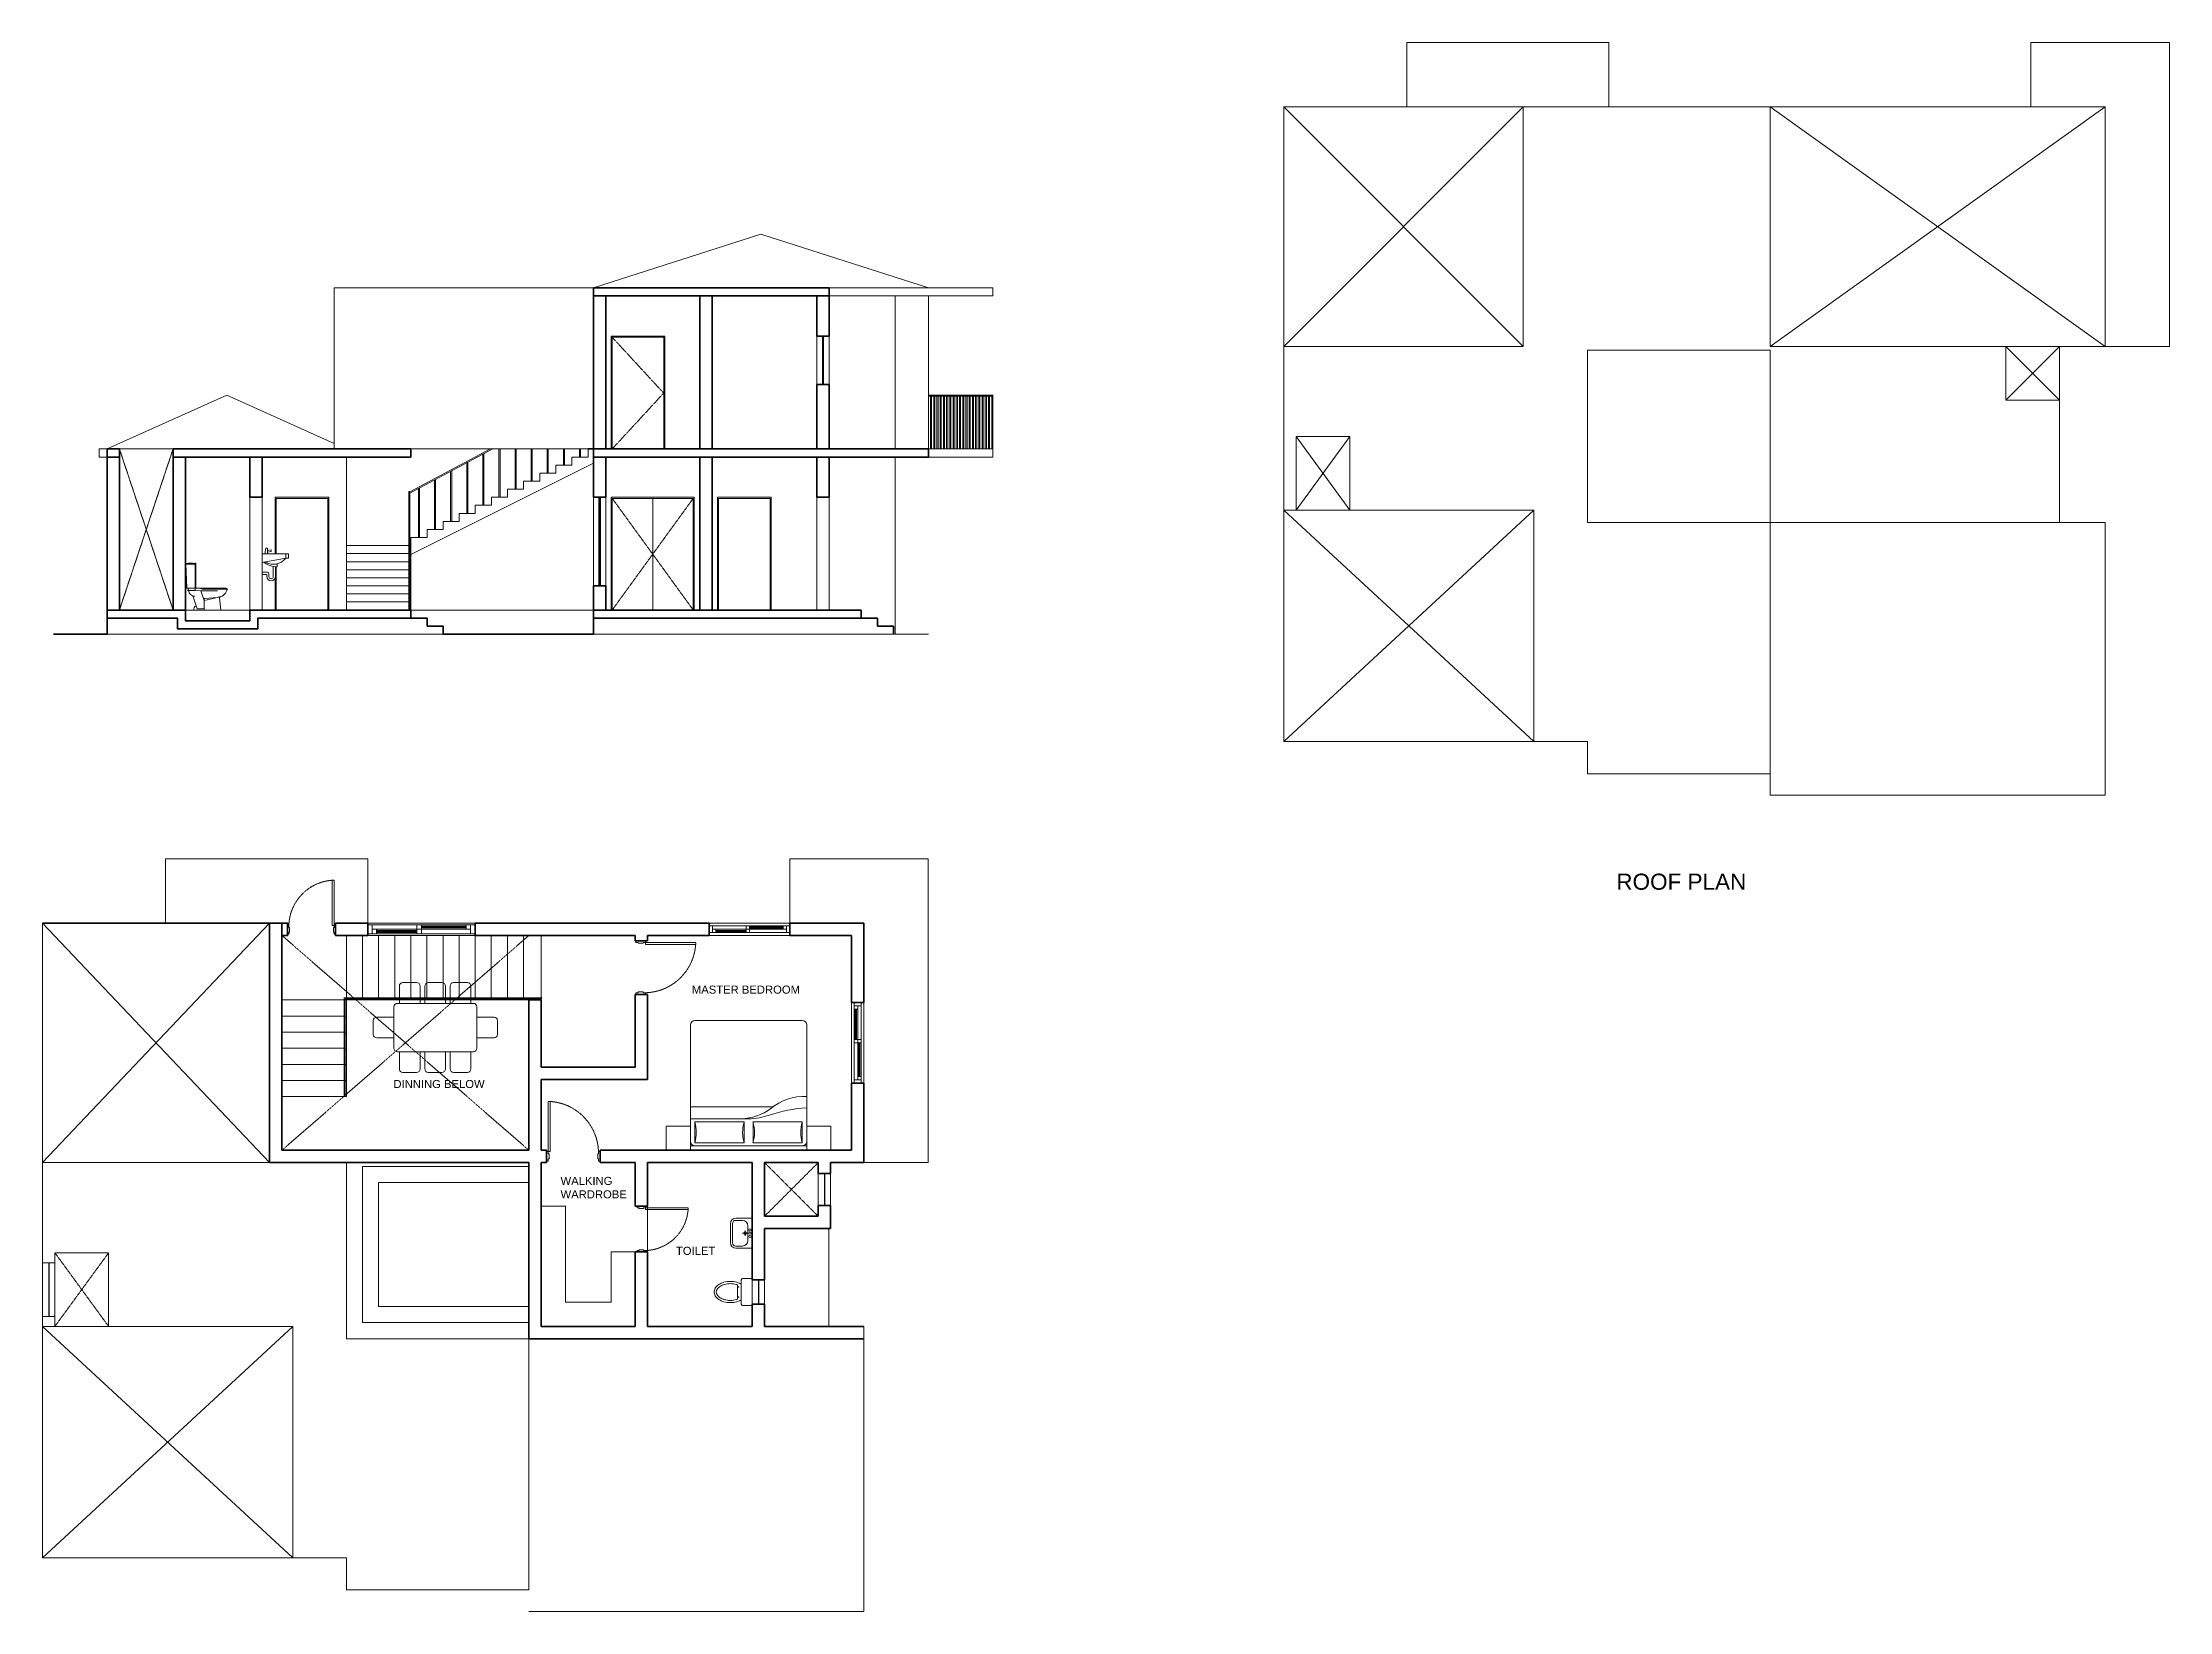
# Model space of a CAD drawing. Header units: inches. Extents: x 18 to 39641, y 11 to 29232.
import ezdxf

# ---------------------------------------------------------------- set-up
doc = ezdxf.new("R2010")
doc.units = ezdxf.units.IN
doc.header["$MEASUREMENT"] = 0
doc.linetypes.add('HIDDEN', pattern=[9.525, 6.35, -3.175])
for name, color, linetype, lineweight in [('ABOVE-DOTTED', 11, 'HIDDEN', 15), ('ELE 1', 140, 'Continuous', 20), ('ELE 2', 180, 'Continuous', 13), ('FURN', 40, 'Continuous', 9), ('SILL', 253, 'Continuous', 15), ('wall', 20, 'Continuous', 35)]:
    doc.layers.add(name, color=color, linetype=linetype, lineweight=lineweight)
doc.layers.add('FUR', color=33, linetype='Continuous', lineweight=9, transparency=0.2)
doc.styles.get("Standard").update_dxf_attribs({"font": 'arial.ttf'})

msp = doc.modelspace()

# ---------------------------------------------------------------- linework, layer by layer
for p, q in [((6075, 12831), (6075, 12601)), ((8075, 12831), (8075, 12601)), ((14583, 8171), (14583, 7571)), ((133, 6506), (133, 5506)), ((13353, 6186), (13353, 5736))]:
    msp.add_line(p, q)
at = {"layer": 'ABOVE-DOTTED'}
for p, q in [((10630, 23743), (11589, 22703)), ((11589, 22703), (10630, 21663)), ((2450, 18663), (1450, 21663)), ((1450, 18663), (2450, 21663)), ((10630, 20743), (11385, 19703)), ((12140, 20743), (11385, 19703)), ((11385, 18663), (11385, 20743)), ((11385, 19703), (10630, 18663)), ((11385, 19703), (12140, 18663)), ((9078, 8601), (4478, 12601)), ((4478, 8601), (9078, 12601)), ((14468, 8371), (13468, 7371)), ((14468, 7371), (13468, 8371)), ((1248, 6691), (248, 5321)), ((1248, 5321), (248, 6691))]:
    msp.add_line(p, q, dxfattribs=at)
for centre, radius, start, end in [((5475, 12763), 869, 91.7421, 178.2579), ((11223, 12498), 964, 271.7421, 358.2579), ((9410, 8548), 964, 1.7421, 88.2579), ((11225, 7554), 821, 271.7421, 358.2579)]:
    msp.add_arc(centre, radius, start, end, dxfattribs=at)
at = {"layer": 'ELE 1'}
for p, q in [((13400, 25663), (10280, 24663)), ((16520, 24663), (13400, 25663)), ((5450, 21663), (5450, 24663)), ((10280, 24663), (5450, 24663)), ((14670, 24663), (16520, 24663)), ((16520, 24663), (16520, 24663)), ((16520, 24663), (17720, 24663)), ((17720, 24663), (17720, 24513)), ((14670, 24513), (16520, 24513)), ((15900, 21663), (15900, 24513)), ((16520, 24513), (16520, 21663)), ((17720, 24513), (16520, 24513)), ((3450, 22663), (1220, 21663)), ((5450, 21766), (3450, 22663)), ((17720, 22663), (16520, 22663)), ((17720, 22643), (16520, 22643)), ((16560, 21663), (16560, 22643)), ((16580, 21663), (16580, 22643)), ((16620, 21663), (16620, 22643)), ((16640, 21663), (16640, 22643)), ((16680, 21663), (16680, 22643)), ((16700, 21663), (16700, 22643)), ((16740, 21663), (16740, 22643)), ((16760, 21663), (16760, 22643)), ((16800, 21663), (16800, 22643)), ((16820, 21663), (16820, 22643)), ((16860, 21663), (16860, 22643)), ((16880, 21663), (16880, 22643)), ((16920, 21663), (16920, 22643)), ((16940, 21663), (16940, 22643)), ((16980, 21663), (16980, 22643)), ((17000, 21663), (17000, 22643)), ((17040, 21663), (17040, 22643)), ((17060, 21663), (17060, 22643)), ((17100, 21663), (17100, 22643)), ((17120, 21663), (17120, 22643)), ((17160, 21663), (17160, 22643)), ((17180, 21663), (17180, 22643)), ((17220, 21663), (17220, 22643)), ((17240, 21663), (17240, 22643)), ((17280, 21663), (17280, 22643)), ((17300, 21663), (17300, 22643)), ((17340, 21663), (17340, 22643)), ((17360, 21663), (17360, 22643)), ((17400, 21663), (17400, 22643)), ((17420, 21663), (17420, 22643)), ((17460, 21663), (17460, 22643)), ((17480, 21663), (17480, 22643)), ((17520, 21663), (17520, 22643)), ((17540, 21663), (17540, 22643)), ((17580, 21663), (17580, 22643)), ((17600, 21663), (17600, 22643)), ((17640, 21663), (17640, 22643)), ((17660, 21663), (17660, 22643)), ((17700, 21663), (17700, 22643)), ((17720, 21513), (17720, 22663)), ((2450, 21663), (1450, 21663)), ((5680, 21513), (5680, 18663)), ((15900, 18213), (15900, 21513)), ((16520, 21663), (17720, 21663)), ((16520, 21513), (17720, 21513)), ((3880, 18663), (3880, 20763)), ((4110, 18663), (4110, 20763)), ((14440, 18663), (14440, 20763)), ((14670, 20763), (14670, 18663)), ((2680, 18663), (3880, 18663)), ((5416, 12789), (5416, 13631)), ((5449, 12789), (5449, 13631)), ((5436, 12666), (5436, 12748)), ((5436, 12748), (5449, 12748)), ((5449, 12748), (5449, 12789)), ((5449, 12789), (5478, 12789)), ((5478, 12789), (5478, 12625)), ((5449, 12666), (5436, 12666)), ((5449, 12625), (5449, 12666)), ((5478, 12625), (5449, 12625)), ((11253, 12501), (11070, 12501)), ((11070, 12501), (11070, 12469)), ((11070, 12469), (11116, 12469)), ((11116, 12469), (11116, 12455)), ((11116, 12455), (11207, 12455)), ((11207, 12455), (11207, 12469)), ((11207, 12469), (11253, 12469)), ((11253, 12469), (11253, 12501)), ((11253, 12469), (12187, 12469)), ((11253, 12433), (12186, 12433)), ((9440, 8577), (9440, 9512)), ((9476, 8577), (9476, 9511)), ((9408, 8577), (9408, 8395)), ((9440, 8577), (9408, 8577)), ((9408, 8395), (9440, 8395)), ((9440, 8532), (9440, 8577)), ((9453, 8532), (9440, 8532)), ((9440, 8395), (9440, 8440)), ((9440, 8440), (9453, 8440)), ((9453, 8440), (9453, 8532)), ((9078, 8301), (5978, 8301)), ((5978, 8301), (5978, 5391)), ((9078, 8001), (6278, 8001)), ((6278, 8001), (6278, 5691)), ((11250, 7557), (11095, 7557)), ((11095, 7557), (11095, 7529)), ((11095, 7529), (11134, 7529)), ((11134, 7529), (11134, 7518)), ((11211, 7518), (11211, 7529)), ((11211, 7529), (11250, 7529)), ((11250, 7529), (11250, 7557)), ((11250, 7529), (12046, 7529)), ((11134, 7518), (11211, 7518)), ((11250, 7498), (12045, 7498)), ((14668, 7141), (14668, 5321)), ((9078, 5691), (6278, 5691)), ((9078, 5391), (5978, 5391))]:
    msp.add_line(p, q, dxfattribs=at)
for points in [[(10610, 21663), (10610, 23763), (11609, 23763), (11609, 21663)], [(10630, 21663), (10630, 23743), (11589, 23743), (11589, 21663)], [(4350, 19712), (4350, 20763), (5350, 20763), (5350, 18663)], [(4370, 19712), (4370, 20743), (5330, 20743), (5330, 18663)], [(10610, 18663), (10610, 20763), (12160, 20763), (12160, 18663)], [(10630, 18663), (10630, 20743), (12140, 20743), (12140, 18663)], [(12590, 18663), (12590, 20763), (13590, 20763), (13590, 18663)], [(12610, 18663), (12610, 20743), (13570, 20743), (13570, 18663)], [(4370, 18663), (4370, 19469)], [(4350, 18663), (4350, 19252)], [(5449, 12789), (5416, 12789)], [(11253, 12469), (11253, 12433)], [(9440, 8577), (9476, 8577)], [(11250, 7529), (11250, 7498)]]:
    msp.add_lwpolyline(points, dxfattribs=at)
for points in [[(1220, 21663), (1070, 21663), (1070, 21513), (1220, 21513)], [(4578, 12789), (4578, 12625), (4607, 12625), (4607, 12666), (4619, 12666), (4619, 12748), (4607, 12748), (4607, 12789)], [(11253, 11503), (11070, 11503), (11070, 11535), (11116, 11535), (11116, 11549), (11207, 11549), (11207, 11535), (11253, 11535)], [(10406, 8577), (10406, 8395), (10374, 8395), (10374, 8440), (10360, 8440), (10360, 8532), (10374, 8532), (10374, 8577)], [(11250, 6707), (11095, 6707), (11095, 6734), (11134, 6734), (11134, 6745), (11211, 6745), (11211, 6734), (11250, 6734)]]:
    msp.add_lwpolyline(points, close=True, dxfattribs=at)
at = {"layer": 'ELE 2'}
for p, q in [((29198, 29232), (25431, 29232)), ((25431, 29232), (25431, 28032)), ((29198, 29232), (29198, 28032)), ((37061, 28032), (37061, 29232)), ((37061, 29232), (39641, 29232)), ((39641, 23572), (39641, 29232)), ((38441, 28032), (23141, 28032)), ((23141, 28032), (23141, 16212)), ((27601, 23572), (23141, 28032)), ((27601, 28032), (23141, 23572)), ((38441, 28032), (32201, 23572)), ((38441, 23572), (32201, 28032)), ((38441, 28032), (38441, 23572)), ((32201, 23502), (28801, 23502)), ((28801, 23502), (28801, 20292)), ((32201, 20292), (32201, 23502)), ((37591, 23572), (36591, 23572)), ((36591, 23572), (36591, 22572)), ((37591, 23572), (36591, 22572)), ((37591, 22572), (36591, 23572)), ((38441, 23572), (37591, 23572)), ((37591, 23572), (37591, 20292)), ((38441, 23572), (39641, 23572)), ((37591, 22572), (36591, 22572)), ((24371, 21892), (23371, 21892)), ((23371, 21892), (23371, 20522)), ((24371, 21892), (23371, 20522)), ((24371, 20522), (23371, 21892)), ((24371, 21892), (24371, 20522)), ((27801, 20522), (23141, 16212)), ((27801, 16212), (23141, 20522)), ((24371, 20522), (23371, 20522)), ((32201, 20292), (28801, 20292)), ((38441, 20292), (32201, 20292)), ((32201, 20292), (32201, 15612)), ((38441, 20292), (38441, 15212)), ((6880, 18663), (10280, 18663)), ((1220, 18213), (16520, 18213)), ((28801, 16212), (23141, 16212)), ((28801, 16212), (28801, 15612)), ((28801, 15612), (32201, 15612)), ((32201, 15612), (32201, 15212)), ((32201, 15212), (38441, 15212)), ((6075, 14031), (2308, 14031)), ((2308, 14031), (2308, 12831)), ((6075, 14031), (6075, 12831)), ((13938, 12831), (13938, 14031)), ((13938, 14031), (16518, 14031)), ((16518, 8371), (16518, 14031)), ((18, 12831), (18, 6506)), ((4248, 8371), (18, 12831)), ((4248, 12831), (18, 8371)), ((5678, 12601), (5678, 11441)), ((5978, 11441), (5978, 12601)), ((6278, 11441), (6278, 12601)), ((6578, 11441), (6578, 12601)), ((6878, 11441), (6878, 12601)), ((7178, 11441), (7178, 12601)), ((7478, 11441), (7478, 12601)), ((7778, 11441), (7778, 12601)), ((8078, 11441), (8078, 12601)), ((8378, 11441), (8378, 12601)), ((8678, 11441), (8678, 12601)), ((8978, 11441), (8978, 12601)), ((9308, 11441), (9308, 12601)), ((5638, 11401), (4478, 11401)), ((4478, 11101), (5638, 11101)), ((5638, 11441), (5638, 9601)), ((5638, 11441), (6278, 11441)), ((5658, 11421), (5658, 9601)), ((5658, 11421), (6278, 11421)), ((5678, 11401), (5658, 11401)), ((5658, 11101), (5678, 11101)), ((5678, 11421), (5678, 9601)), ((5678, 11401), (6278, 11401)), ((5978, 11401), (5978, 11421)), ((6278, 11441), (9308, 11441)), ((6278, 11401), (6278, 11421)), ((6278, 11421), (9308, 11421)), ((6278, 11401), (9078, 11401)), ((6578, 11401), (6578, 11421)), ((6878, 11401), (6878, 11421)), ((7178, 11401), (7178, 11421)), ((7478, 11401), (7478, 11421)), ((7778, 11401), (7778, 11421)), ((8078, 11401), (8078, 11421)), ((8378, 11401), (8378, 11421)), ((8678, 11401), (8678, 11421)), ((8978, 11401), (8978, 11421)), ((9308, 11401), (9308, 11421)), ((4478, 10801), (5638, 10801)), ((5658, 10801), (5678, 10801)), ((4478, 10501), (5638, 10501)), ((5658, 10501), (5678, 10501)), ((4478, 10201), (5638, 10201)), ((5658, 10201), (5678, 10201)), ((4478, 9901), (5638, 9901)), ((4478, 9601), (5678, 9601)), ((5658, 9901), (5678, 9901)), ((4248, 8371), (18, 8371)), ((5678, 8601), (9078, 8601)), ((5678, 8371), (5678, 5091)), ((15318, 8371), (16518, 8371)), ((248, 6506), (18, 6506)), ((1248, 6691), (248, 6691)), ((248, 6691), (248, 6506)), ((1248, 6691), (1248, 5321)), ((18, 5506), (18, 1011)), ((248, 5506), (18, 5506)), ((4678, 5321), (18, 1011)), ((4678, 1011), (18, 5321)), ((248, 5506), (248, 5321)), ((1248, 5321), (248, 5321)), ((15318, 5321), (15318, 11)), ((9078, 5091), (5678, 5091)), ((9078, 5091), (9078, 411)), ((5678, 1011), (18, 1011)), ((5678, 1011), (5678, 411)), ((5678, 411), (9078, 411)), ((9078, 11), (15318, 11))]:
    msp.add_line(p, q, dxfattribs=at)
for points in [[(23141, 28032), (27601, 28032), (27601, 23572), (23141, 23572)], [(38441, 28032), (32201, 28032), (32201, 23572), (38441, 23572)], [(27801, 16212), (23141, 16212), (23141, 20522), (27801, 20522)], [(4678, 1011), (18, 1011), (18, 5321), (4678, 5321)]]:
    msp.add_lwpolyline(points, close=True, dxfattribs=at)
msp.add_arc((9308, 11431), 10, 270, 90, dxfattribs=at)
at = {"layer": 'FUR'}
for p, q in [((7075, 12799), (6075, 12799)), ((6075, 12799), (6158, 12799)), ((6075, 12799), (6075, 12633)), ((6158, 12799), (6158, 12633)), ((6158, 12799), (6158, 12633)), ((6158, 12799), (6158, 12633)), ((6242, 12716), (6158, 12716)), ((6242, 12716), (6242, 12633)), ((6992, 12716), (6242, 12716)), ((6242, 12691), (6992, 12691)), ((8075, 12799), (6992, 12799)), ((6992, 12633), (6992, 12799)), ((7992, 12716), (6992, 12716)), ((7075, 12716), (7075, 12799)), ((7908, 12774), (7075, 12774)), ((7908, 12758), (7075, 12758)), ((7908, 12741), (7075, 12741)), ((7075, 12633), (7075, 12716)), ((7908, 12799), (7908, 12716)), ((7992, 12799), (7992, 12633)), ((7992, 12799), (7992, 12633)), ((8075, 12633), (8075, 12799)), ((13188, 12779), (12438, 12779)), ((12438, 12779), (12500, 12779)), ((12438, 12779), (12438, 12654)), ((12500, 12779), (12500, 12654)), ((12500, 12779), (12500, 12654)), ((12500, 12779), (12500, 12654)), ((12563, 12716), (12500, 12716)), ((12563, 12716), (12563, 12654)), ((13125, 12716), (12563, 12716)), ((12563, 12697), (13125, 12697)), ((12563, 12685), (13125, 12685)), ((13938, 12779), (13125, 12779)), ((13125, 12654), (13125, 12779)), ((13875, 12716), (13125, 12716)), ((13188, 12716), (13188, 12779)), ((13813, 12760), (13188, 12760)), ((13813, 12747), (13188, 12747)), ((13813, 12735), (13188, 12735)), ((13188, 12654), (13188, 12716)), ((13813, 12779), (13813, 12716)), ((13875, 12779), (13875, 12654)), ((13875, 12779), (13875, 12654)), ((13938, 12654), (13938, 12779)), ((6075, 12633), (6242, 12633)), ((6158, 12633), (6075, 12633)), ((7075, 12633), (6158, 12633)), ((6242, 12674), (6992, 12674)), ((6242, 12658), (6992, 12658)), ((7075, 12633), (8075, 12633)), ((7992, 12633), (8075, 12633)), ((12438, 12654), (12563, 12654)), ((12500, 12654), (12438, 12654)), ((13188, 12654), (12500, 12654)), ((12563, 12672), (13125, 12672)), ((13188, 12654), (13938, 12654)), ((13875, 12654), (13938, 12654)), ((15140, 11351), (15140, 11226)), ((15140, 11289), (15140, 11351)), ((15265, 11351), (15140, 11351)), ((15140, 10601), (15140, 11289)), ((15265, 11289), (15140, 11289)), ((15265, 11289), (15140, 11289)), ((15265, 11289), (15140, 11289)), ((15203, 11226), (15140, 11226)), ((15159, 11226), (15159, 10664)), ((15171, 11226), (15171, 10664)), ((15184, 11226), (15184, 10664)), ((15203, 11226), (15203, 11289)), ((15203, 10664), (15203, 11226)), ((15265, 10601), (15265, 11351)), ((15265, 11351), (15265, 11289)), ((15140, 10664), (15265, 10664)), ((15140, 10601), (15140, 9851)), ((15140, 10601), (15203, 10601)), ((15203, 9914), (15203, 10664)), ((15203, 10601), (15265, 10601)), ((15221, 9976), (15221, 10601)), ((15234, 9976), (15234, 10601)), ((15246, 9976), (15246, 10601)), ((15265, 9851), (15265, 10664)), ((15140, 9914), (15140, 9851)), ((15265, 9914), (15140, 9914)), ((15265, 9914), (15140, 9914)), ((15265, 9976), (15203, 9976)), ((15140, 9851), (15265, 9851))]:
    msp.add_line(p, q, dxfattribs=at)
at = {"layer": 'FURN'}
for p, q in [((4156, 19712), (4178, 19813)), ((4178, 19813), (4208, 19813)), ((4208, 19813), (4208, 19712)), ((2686, 19530), (2871, 19530)), ((2686, 19530), (2707, 19072)), ((2871, 19520), (2686, 19520)), ((2860, 19530), (2860, 19029)), ((2871, 19530), (2871, 19072)), ((4602, 19712), (4110, 19712)), ((4110, 19712), (4110, 19548)), ((4548, 19630), (4110, 19548)), ((4208, 19772), (4277, 19781)), ((4277, 19751), (4208, 19738)), ((4277, 19781), (4277, 19751)), ((4317, 19287), (4317, 19474)), ((4358, 19287), (4358, 19470)), ((4386, 19518), (4386, 19469)), ((4548, 19712), (4548, 19630)), ((4602, 19630), (4548, 19630)), ((4602, 19712), (4602, 19630)), ((2707, 19072), (3438, 19072)), ((2729, 19029), (2729, 19072)), ((2860, 19029), (2729, 19029)), ((2860, 19029), (2969, 19018)), ((3460, 19050), (2991, 19050)), ((4110, 19367), (4110, 19326)), ((4208, 19367), (4110, 19367)), ((4186, 19326), (4110, 19326)), ((4194, 19287), (4194, 19318)), ((4235, 19287), (4235, 19340)), ((2676, 18668), (2676, 18663)), ((2898, 18685), (2815, 18925)), ((2838, 18663), (3340, 18663)), ((3007, 18685), (2898, 18685)), ((2969, 19018), (3029, 18843)), ((2969, 19018), (3274, 19018)), ((3029, 18843), (3309, 18902)), ((3029, 18876), (3286, 18899)), ((3029, 18876), (3029, 18707)), ((3340, 18663), (3314, 18891)), ((12086, 8768), (12086, 10934)), ((12170, 11018), (14170, 11018)), ((14253, 10934), (14253, 8768)), ((13614, 9407), (12086, 9407)), ((13170, 9184), (12086, 9184)), ((12170, 9129), (12170, 8740)), ((13086, 9129), (12170, 9129)), ((13086, 8740), (13086, 9129)), ((14170, 9129), (13253, 9129)), ((13253, 9129), (13253, 8740)), ((14170, 8740), (14170, 9129)), ((12170, 8740), (13086, 8740)), ((13253, 8740), (14170, 8740)), ((14253, 8684), (12086, 8684)), ((12086, 8684), (12086, 8601)), ((14253, 8601), (12086, 8601)), ((14253, 8684), (14253, 8601)), ((9308, 7559), (9758, 7559)), ((9758, 7559), (9758, 5771)), ((12831, 7234), (12831, 6878)), ((12872, 7234), (12872, 6878)), ((13238, 7335), (12933, 7335)), ((13055, 7295), (12933, 7295)), ((13156, 6919), (13156, 7193)), ((13238, 6777), (13238, 7335)), ((12933, 6817), (13055, 6817)), ((12933, 6777), (13238, 6777)), ((13055, 7056), (13156, 7056)), ((13106, 7107), (13106, 7005)), ((10608, 6707), (10608, 5771)), ((10608, 6707), (11058, 6707)), ((12964, 5826), (12964, 6095)), ((12986, 6058), (12964, 6058)), ((12964, 6058), (12964, 6048)), ((12964, 6048), (12986, 6048)), ((12986, 6048), (12986, 6058)), ((13035, 5732), (13035, 6189)), ((13060, 6214), (13212, 6214)), ((13238, 6189), (13238, 5732)), ((10608, 5771), (9758, 5771)), ((12964, 5873), (12986, 5873)), ((12964, 5863), (12964, 5873)), ((12986, 5863), (12964, 5863)), ((12986, 5873), (12986, 5863)), ((13212, 5707), (13060, 5707))]:
    msp.add_line(p, q, dxfattribs=at)
at = {"layer": 'FURN', "ltscale": 6}
for p, q in [((6665, 11337), (6665, 11659)), ((6729, 11723), (6986, 11723)), ((7050, 11659), (7050, 11337)), ((7138, 11337), (7138, 11659)), ((7202, 11723), (7459, 11723)), ((7523, 11659), (7523, 11337)), ((7611, 11337), (7611, 11659)), ((7675, 11723), (7932, 11723)), ((7996, 11659), (7996, 11337)), ((6564, 11273), (6564, 10501)), ((8043, 11337), (6628, 11337)), ((7050, 11337), (6665, 11337)), ((7996, 11337), (7611, 11337)), ((8107, 10501), (8107, 11273)), ((6178, 10759), (6178, 11016)), ((6243, 11080), (6564, 11080)), ((6564, 11080), (6564, 10694)), ((8428, 11080), (8107, 11080)), ((8107, 11080), (8107, 10694)), ((8493, 10759), (8493, 11016)), ((6564, 10694), (6243, 10694)), ((6628, 10437), (8043, 10437)), ((6665, 10437), (6665, 10116)), ((7050, 10437), (6665, 10437)), ((7050, 10116), (7050, 10437)), ((7138, 10437), (7138, 10116)), ((7523, 10116), (7523, 10437)), ((7996, 10437), (7611, 10437)), ((7611, 10437), (7611, 10116)), ((7996, 10116), (7996, 10437)), ((8107, 10694), (8428, 10694)), ((6729, 10051), (6986, 10051)), ((7202, 10051), (7459, 10051)), ((7675, 10051), (7932, 10051))]:
    msp.add_line(p, q, dxfattribs=at)
at = {"layer": 'FURN'}
for points in [[(12086, 9051), (12086, 8601), (11636, 8601), (11636, 9051)], [(14253, 9051), (14253, 8601), (14703, 8601), (14703, 9051)]]:
    msp.add_lwpolyline(points, close=True, dxfattribs=at)
for centre, radius in [((13197, 7117), 20.3), ((13106, 7056), 25.4), ((13197, 7056), 20.3), ((13197, 6995), 20.3)]:
    msp.add_circle(centre, radius, dxfattribs=at)
for centre, radius, start, end in [((2778, 19083), 455, 79.6571, 100.3429), ((4379, 19854), 385, 231.3213, 271.021), ((4320, 19795), 281, 237.2153, 324.0241), ((2849, 19029), 109, 180, 272.5872), ((2991, 19072), 21.8, 180, 270), ((3269, 19095), 196, 282.9722, 347.0278), ((3438, 19050), 21.8, 0, 90), ((4186, 19318), 8.2, 360, 90), ((4276, 19287), 82, 180, 0), ((4208, 19340), 27.3, 0, 90), ((4276, 19287), 41, 180, 0), ((2889, 18685), 55.4, 100.2359, 203.2316), ((3007, 18707), 21.8, 270, 0), ((3269, 19095), 196, 275.1223, 282.9722), ((3331, 18890), 17.2, 105.7665, 177.0893), ((12170, 10934), 83.3, 90, 180), ((14170, 10934), 83.3, 0, 90), ((14211, 8622), 982, 87.5673, 129.5461), ((11503, 8934), 694, 343.7398, 16.2602), ((12985, 10205), 1021, 272.5398, 306.0403), ((13753, 8934), 694, 163.7398, 196.2602), ((13074, 10845), 1664, 273.3065, 286.9429), ((12586, 8934), 694, 343.7398, 16.2602), ((14403, 6835), 2562, 93.3665, 109.2534), ((14836, 8934), 694, 163.7398, 196.2602), ((12170, 8768), 83.3, 180, 270), ((14170, 8768), 83.3, 270, 0), ((12933, 7234), 102, 90, 180), ((12933, 7234), 61, 90, 180), ((13055, 7193), 102, 0, 90), ((12933, 6878), 102, 180, 270), ((12933, 6878), 61, 180, 270), ((13055, 6919), 102, 270, 0), ((12659, 5961), 131, 147.5002, 180), ((12659, 5961), 131, 180, 212.4998), ((12741, 5908), 229, 123.0315, 147.5002), ((12659, 5961), 90.6, 147.5002, 180), ((12659, 5961), 90.6, 180, 212.4998), ((12741, 5908), 188, 123.0315, 147.5002), ((12795, 5825), 328, 105.0731, 123.0315), ((12795, 5825), 288, 105.0731, 123.0315), ((12831, 5693), 465, 90, 105.0731), ((12831, 5693), 424, 90, 105.0731), ((12831, 5693), 465, 74.9269, 90), ((12831, 5693), 424, 74.9269, 90), ((12866, 5825), 288, 70.176, 74.9269), ((12866, 5825), 328, 59.0966, 74.9269), ((13060, 6189), 25.4, 90, 180), ((13212, 6189), 25.4, 0, 90), ((12741, 6013), 229, 212.4998, 236.9685), ((12741, 6013), 188, 212.4998, 236.9685), ((12795, 6096), 328, 236.9685, 254.9269), ((12795, 6096), 288, 236.9685, 254.9269), ((12831, 6228), 465, 254.9269, 270), ((12831, 6228), 424, 254.9269, 270), ((12831, 6228), 424, 270, 285.0731), ((12831, 6228), 465, 270, 285.0731), ((12866, 6096), 288, 285.0731, 289.824), ((12866, 6096), 328, 285.0731, 300.9034), ((13060, 5732), 25.4, 180, 270), ((13212, 5732), 25.4, 270, 0)]:
    msp.add_arc(centre, radius, start, end, dxfattribs=at)
at = {"layer": 'FURN', "ltscale": 6}
for centre, start, end in [((6729, 11659), 90, 180), ((6986, 11659), 0, 90), ((7202, 11659), 90, 180), ((7459, 11659), 0, 90), ((7675, 11659), 90, 180), ((7932, 11659), 0, 90), ((6628, 11273), 90, 180), ((8043, 11273), 0, 90), ((6243, 11016), 90, 180), ((6243, 10759), 180, 270), ((8428, 11016), 0, 90), ((8428, 10759), 270, 0), ((6628, 10501), 180, 270), ((8043, 10501), 270, 0), ((6729, 10116), 180, 270), ((6986, 10116), 270, 0), ((7202, 10116), 180, 270), ((7459, 10116), 270, 0), ((7675, 10116), 180, 270), ((7932, 10116), 270, 0)]:
    msp.add_arc(centre, 64.3, start, end, dxfattribs=at)
at = {"layer": 'FURN'}
for p in [(2686, 19530), (2686, 19530), (2686, 19530), (2686, 19530), (2686, 19530), (2686, 19530), (2686, 19530), (2686, 19530), (2686, 19530), (2860, 19530), (2860, 19530), (2860, 19530), (2860, 19520), (2860, 19509), (2871, 19530), (2729, 19029), (2740, 19029), (3460, 19050), (2838, 18663), (2969, 19018), (3029, 18876), (3029, 18876), (3029, 18843), (3029, 18685), (3029, 18663), (3313, 18903), (3313, 18903), (3340, 18663)]:
    msp.add_point(p, dxfattribs=at)
at = {"layer": 'SILL'}
for p, q in [((14440, 23763), (14440, 22863)), ((14545, 23763), (14545, 22863)), ((14555, 23763), (14555, 22863)), ((14565, 23763), (14565, 22863)), ((14670, 23763), (14670, 22863)), ((6860, 20863), (8363, 21663)), ((6860, 20841), (8405, 21663)), ((6880, 21663), (10280, 21663)), ((7920, 21405), (7920, 20463)), ((7940, 21416), (7940, 20463)), ((8220, 21565), (8220, 20613)), ((8240, 21575), (8240, 20613)), ((8520, 21663), (8520, 20763)), ((8540, 21663), (8540, 20763)), ((8820, 21663), (8820, 20913)), ((8840, 21663), (8840, 20913)), ((9120, 21663), (9120, 21063)), ((9140, 21663), (9140, 21063)), ((9420, 21663), (9420, 21213)), ((9440, 21663), (9440, 21213)), ((9720, 21663), (9720, 21363)), ((9740, 21663), (9740, 21363)), ((9880, 21363), (9880, 21513)), ((9880, 21513), (10180, 21513)), ((10020, 21663), (10020, 21513)), ((10040, 21663), (10040, 21513)), ((10180, 21513), (10180, 21663)), ((10180, 21663), (10280, 21663)), ((6880, 19696), (10280, 21396)), ((7320, 21086), (7320, 20163)), ((7340, 21096), (7340, 20163)), ((7620, 21245), (7620, 20313)), ((7640, 21256), (7640, 20313)), ((8980, 20913), (8980, 21063)), ((8980, 21063), (9280, 21063)), ((9280, 21063), (9280, 21213)), ((9280, 21213), (9580, 21213)), ((9580, 21213), (9580, 21363)), ((9580, 21363), (9880, 21363)), ((6840, 20863), (6840, 19863)), ((6860, 20863), (6860, 19863)), ((7020, 20926), (7020, 20013)), ((7040, 20936), (7040, 20013)), ((8080, 20463), (8080, 20613)), ((8080, 20613), (8380, 20613)), ((8380, 20613), (8380, 20763)), ((8380, 20763), (8680, 20763)), ((8680, 20763), (8680, 20913)), ((8680, 20913), (8980, 20913)), ((10280, 19113), (10280, 20763)), ((10510, 20763), (10510, 19113)), ((7480, 20163), (7480, 20313)), ((7480, 20313), (7780, 20313)), ((7780, 20313), (7780, 20463)), ((7780, 20463), (8080, 20463)), ((6880, 19863), (5680, 19863)), ((6840, 19863), (6840, 19663)), ((6860, 19863), (6860, 19663)), ((6880, 19863), (6880, 20013)), ((6880, 20013), (7180, 20013)), ((6880, 19863), (6880, 18663)), ((7180, 20013), (7180, 20163)), ((7180, 20163), (7480, 20163)), ((6880, 19713), (5680, 19713)), ((6840, 19563), (5680, 19563)), ((6840, 19663), (6840, 18663)), ((6860, 19663), (6860, 18663)), ((6880, 19563), (6860, 19563)), ((6840, 19413), (5680, 19413)), ((6840, 19263), (5680, 19263)), ((6840, 19113), (5680, 19113)), ((6880, 19413), (6860, 19413)), ((6880, 19263), (6860, 19263)), ((6880, 19113), (6860, 19113)), ((6840, 18963), (5680, 18963)), ((6840, 18813), (5680, 18813)), ((6880, 18663), (5680, 18663)), ((6880, 18963), (6860, 18963)), ((6880, 18813), (6860, 18813)), ((6075, 12831), (8075, 12831)), ((12438, 12831), (13938, 12831)), ((6075, 12601), (8075, 12601)), ((12438, 12601), (13938, 12601)), ((15088, 11351), (15088, 9851)), ((15318, 11351), (15318, 9851)), ((14468, 8171), (14468, 7571)), ((14698, 8171), (14698, 7571)), ((11288, 7557), (11288, 6707)), ((18, 6506), (18, 5506)), ((248, 6506), (248, 5506)), ((13238, 6186), (13238, 5736)), ((13468, 6186), (13468, 5736))]:
    msp.add_line(p, q, dxfattribs=at)
for centre in [(6850, 20863), (6850, 19663)]:
    msp.add_arc(centre, 10, 0, 180, dxfattribs=at)
at = {"layer": 'wall'}
for p, q in [((10280, 24663), (14670, 24663)), ((10280, 21663), (10280, 24663)), ((14670, 24513), (14670, 24663)), ((10280, 24513), (14670, 24513)), ((10510, 24513), (10510, 21663)), ((12260, 24513), (12260, 21663)), ((12490, 24513), (12490, 21663)), ((14440, 23763), (14440, 24513)), ((14670, 23763), (14670, 24513)), ((14440, 23763), (14670, 23763)), ((14440, 22863), (14670, 22863)), ((14440, 21663), (14440, 22863)), ((14670, 21663), (14670, 22863)), ((1220, 18213), (1220, 21663)), ((1220, 21663), (1450, 21663)), ((1220, 21513), (1450, 21513)), ((1450, 18663), (1450, 21663)), ((2450, 21663), (6880, 21663)), ((2450, 21663), (2450, 18663)), ((2450, 21513), (6880, 21513)), ((2680, 21513), (2680, 18663)), ((3880, 21513), (3880, 20763)), ((4110, 20763), (4110, 21513)), ((6880, 21663), (6880, 21513)), ((10180, 21663), (16520, 21663)), ((10280, 21663), (10280, 21513)), ((10280, 21513), (16520, 21513)), ((10280, 20763), (10280, 21513)), ((10510, 20763), (10510, 21513)), ((12260, 21513), (12260, 18663)), ((12490, 21513), (12490, 18663)), ((14440, 20763), (14440, 21513)), ((14670, 20763), (14670, 21513)), ((16520, 21513), (16520, 21663)), ((3880, 20763), (4110, 20763)), ((10510, 20763), (10280, 20763)), ((10385, 19113), (10385, 20763)), ((10395, 19113), (10395, 20763)), ((10405, 19113), (10405, 20763)), ((14440, 20763), (14670, 20763)), ((10280, 18213), (10280, 19113)), ((10280, 19113), (10510, 19113)), ((10510, 18663), (10510, 19113)), ((6880, 18663), (6880, 18513)), ((10280, 18663), (15270, 18663)), ((15270, 18663), (15270, 18513)), ((6880, 18513), (7180, 18513)), ((7180, 18513), (7180, 18363)), ((7180, 18363), (7480, 18363)), ((7480, 18363), (7480, 18213)), ((10280, 18513), (15270, 18513)), ((15270, 18513), (15570, 18513)), ((15570, 18513), (15570, 18363)), ((15570, 18363), (15870, 18363)), ((15870, 18363), (15870, 18213)), ((1220, 18213), (220, 18213)), ((7480, 18213), (10280, 18213)), ((4248, 12831), (18, 12831)), ((4578, 12831), (4248, 12831)), ((4248, 12831), (4248, 8371)), ((4478, 12831), (4478, 8601)), ((4578, 12601), (4578, 12831)), ((6075, 12831), (5478, 12831)), ((5478, 12601), (5478, 12831)), ((6075, 12831), (6075, 12601)), ((12438, 12831), (8075, 12831)), ((8075, 12831), (8075, 12601)), ((12438, 12831), (12438, 12601)), ((15318, 12831), (13938, 12831)), ((13938, 12831), (13938, 12601)), ((15318, 12831), (15318, 11351)), ((4578, 12601), (4478, 12601)), ((6075, 12601), (5478, 12601)), ((11058, 12601), (8075, 12601)), ((11058, 12601), (11058, 12501)), ((11288, 12501), (11058, 12501)), ((12438, 12601), (11288, 12601)), ((11288, 12601), (11288, 12501)), ((15088, 12601), (13938, 12601)), ((15088, 12601), (15088, 11351)), ((11288, 11501), (11058, 11501)), ((11058, 11501), (11058, 10151)), ((11288, 11501), (11288, 9921)), ((9078, 11401), (9078, 8601)), ((9078, 11401), (9308, 11401)), ((9308, 11401), (9308, 10151)), ((15318, 11351), (15088, 11351)), ((11058, 10151), (9308, 10151)), ((11288, 9921), (9308, 9921)), ((9308, 9921), (9308, 8601)), ((15088, 9851), (15088, 8601)), ((15318, 9851), (15088, 9851)), ((15318, 9851), (15318, 8371)), ((9078, 8371), (4248, 8371)), ((9078, 8601), (4478, 8601)), ((9078, 8371), (9078, 5091)), ((9408, 8601), (9308, 8601)), ((9408, 8371), (9308, 8371)), ((9408, 8371), (9308, 8371)), ((9308, 8371), (9308, 5321)), ((9408, 8601), (9408, 8371)), ((15088, 8601), (10406, 8601)), ((10406, 8601), (10406, 8371)), ((11058, 8371), (10406, 8371)), ((10406, 8371), (10406, 8371)), ((11058, 8371), (11058, 7557)), ((13238, 8371), (11288, 8371)), ((11288, 8371), (11288, 7557)), ((13238, 8371), (13238, 6186)), ((14468, 8371), (13468, 8371)), ((13468, 8371), (13468, 7371)), ((14468, 8371), (14468, 8171)), ((15318, 8371), (14698, 8371)), ((14698, 8371), (14698, 8171)), ((14468, 8171), (14698, 8171)), ((11288, 7557), (11058, 7557)), ((14468, 7571), (14468, 7371)), ((14468, 7571), (14698, 7571)), ((14698, 7571), (14698, 7141)), ((14468, 7371), (13468, 7371)), ((14698, 7141), (13468, 7141)), ((13468, 7141), (13468, 6186)), ((11058, 6707), (11058, 5321)), ((11288, 6707), (11058, 6707)), ((11058, 6707), (11288, 6707)), ((11288, 6707), (11288, 5321)), ((13468, 6186), (13238, 6186)), ((13238, 5736), (13238, 5321)), ((13468, 5736), (13238, 5736)), ((13468, 5736), (13468, 5321)), ((11058, 5321), (9308, 5321)), ((13238, 5321), (11288, 5321)), ((15318, 5321), (13468, 5321)), ((15318, 5091), (9078, 5091))]:
    msp.add_line(p, q, dxfattribs=at)
for points in [[(6880, 18663), (3880, 18663), (3880, 18463), (2680, 18463), (2680, 18663), (1220, 18663)], [(6880, 18513), (4030, 18513), (4030, 18313), (2530, 18313), (2530, 18513), (1220, 18513)]]:
    msp.add_lwpolyline(points, dxfattribs=at)

# ---------------------------------------------------------------- texts
msp.add_text('ROOF PLAN ', height=300).set_placement((29336, 13453))
at = {"char_height": 150, "attachment_point": 1}
for s, insert in [('MASTER BEDROOM', (12114, 11668)), ('DINNING BELOW ', (6554, 9910)), ('WALKING WARDROBE', (9668, 8105)), ('TOILET', (11817, 6803))]:
    msp.add_mtext_dynamic_manual_height_columns(s, width=2047.87, gutter_width=12.5, heights=[0], dxfattribs=dict(at, insert=insert))

doc.saveas('drawing.dxf')
